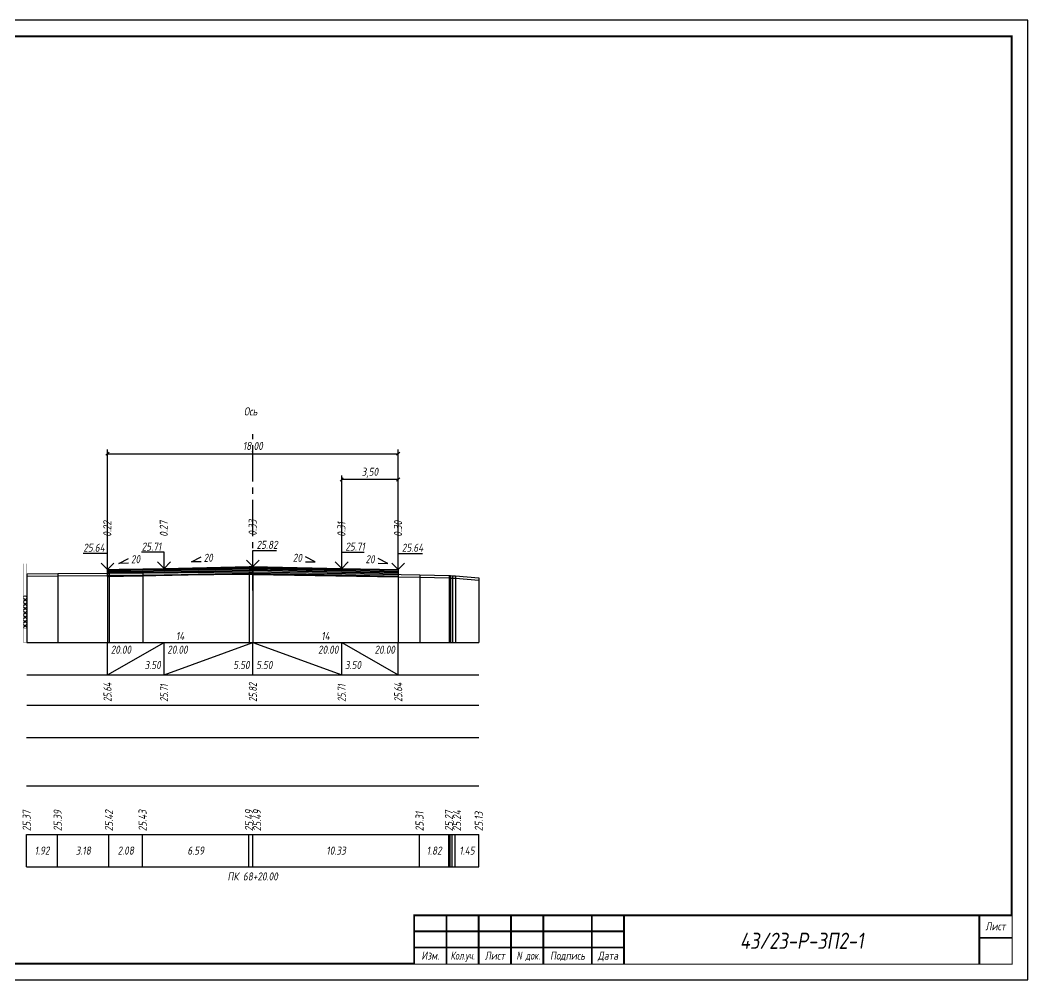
# Model space of a CAD drawing. Extents: x -717 to 1451, y -133302 to 233.
# Drawn here: x 78 to 389.9, y -107821.4 to -107524.4 of the extents above; entities that cross this region are included whole.
import ezdxf
from ezdxf.enums import TextEntityAlignment as Align

# ---------------------------------------------------------------- set-up
doc = ezdxf.new("R2010")
doc.units = 0
doc.linetypes.add('осевая2', pattern=[1.125, 0.75, -0.125, 0.125, -0.125])
for name, color, linetype in [('Зарамочное оформление', 7, 'Continuous'), ('Код_510', 7, 'Continuous'), ('Код_514', 1, 'Continuous'), ('Контур_0', 7, 'Continuous'), ('Контур_400', 7, 'Continuous'), ('Контур_508', 7, 'Continuous'), ('Контур_513', 7, 'Continuous'), ('Контур_818', 7, 'Continuous'), ('Красный поперечник', 1, 'Continuous'), ('Линейка абсолютных высот', 7, 'Continuous'), ('Объём_2501', 7, 'Continuous'), ('Ось', 1, 'осевая2'), ('Откосы', 7, 'Continuous'), ('Отметки покрытия', 7, 'Continuous'), ('Подписи поперечников', 7, 'Continuous'), ('Рабочие отметки', 7, 'Continuous'), ('Слои выравнивания', 7, 'Continuous'), ('Таблица', 7, 'Continuous'), ('Уклоны проезжей части', 7, 'Continuous'), ('Черный поперечник', 3, 'Continuous')]:
    doc.layers.add(name, color=color, linetype=linetype)
for name, color, linetype, true_color in [('Контур_2570', 7, 'Continuous', 0x80ff00), ('Контур_2725', 7, 'Continuous', 0x323232), ('Контур_2760', 7, 'Continuous', 0x323232), ('Контур_2761', 7, 'Continuous', 0x323232), ('Контур_2762', 7, 'Continuous', 0x323232), ('Контур_2763', 7, 'Continuous', 0x323232), ('Контур_402', 7, 'Continuous', 0xff6464)]:
    doc.layers.add(name, color=color, linetype=linetype, true_color=true_color)
doc.styles.get("Standard").update_dxf_attribs({"font": 'txt', "height": 2.5})
doc.styles.add('М', font='romand.shx', dxfattribs={"width": 0.8, "oblique": 10, "height": 2.5})
doc.dimstyles.new('ISO-25', dxfattribs={"dimtxt": 2.5, "dimasz": 2.5, "dimexe": 1.25, "dimexo": 0.625, "dimtad": 1, "dimtxsty": 'Standard', "dimcen": 2.5, "dimadec": 0, "dimazin": 0, "dimtfac": 1, "dimtmove": 0, "dimatfit": 3, "dimfxl": 1, "dimarcsym": 0})

# ---------------------------------------------------------------- blocks, each defined once
blk = doc.blocks.new('_Oblique')
at = {"color": 0, "linetype": 'ByBlock', "lineweight": -2}
blk.add_line((-0.5, -0.5), (0.5, 0.5), dxfattribs=at)
blk = doc.blocks.new('*D2193')
at = {"color": 0, "lineweight": -2, "transparency": 16777216}
for p, q in [((177.5, -107693.51), (177.5, -107665.34)), ((195, -107693.86), (195, -107665.34)), ((195, -107666.59), (177.5, -107666.59))]:
    blk.add_line(p, q, dxfattribs=at)
at = {"layer": 'Defpoints', "color": 0, "transparency": 16777216}
for p in [(177.5, -107666.59), (177.5, -107694.14), (195, -107694.49)]:
    blk.add_point(p, dxfattribs=at)
at = {"color": 0, "lineweight": -2, "transparency": 16777216, "rotation": 180}
blk.add_blockref('_Oblique', (177.5, -107666.59), dxfattribs=at)
at = {"color": 0, "lineweight": -2, "transparency": 16777216}
blk.add_blockref('_Oblique', (195, -107666.59), dxfattribs=at)
at = {"color": 0, "transparency": 16777216, "insert": (186.25, -107664.48), "char_height": 2.5, "width": 9.5833, "attachment_point": 5, "style": 'М'}
blk.add_mtext('3,50', dxfattribs=at)
blk = doc.blocks.new('*D2194')
at = {"color": 0, "lineweight": -2, "transparency": 16777216}
for p, q in [((105, -107693.86), (105, -107657.34)), ((105, -107658.59), (195, -107658.59)), ((195, -107693.86), (195, -107657.34))]:
    blk.add_line(p, q, dxfattribs=at)
at = {"layer": 'Defpoints', "color": 0, "transparency": 16777216}
for p in [(195, -107658.59), (105, -107694.49), (195, -107694.49)]:
    blk.add_point(p, dxfattribs=at)
at = {"color": 0, "lineweight": -2, "transparency": 16777216, "rotation": 180}
blk.add_blockref('_Oblique', (105, -107658.59), dxfattribs=at)
at = {"color": 0, "lineweight": -2, "transparency": 16777216}
blk.add_blockref('_Oblique', (195, -107658.59), dxfattribs=at)
at = {"color": 0, "transparency": 16777216, "insert": (150, -107656.48), "char_height": 2.5, "width": 10.8333, "attachment_point": 5, "style": 'М'}
blk.add_mtext('18,00', dxfattribs=at)
blk = doc.blocks.new('Штамп')
at = {"linetype": 'Continuous'}
blk.add_wipeout([(199.95, -411.25), (384.95, -411.25), (384.95, -426.25), (199.95, -426.25)], dxfattribs=at).dxf.layer = 'Зарамочное оформление'
at = {"layer": 'Зарамочное оформление', "linetype": 'Continuous', "lineweight": -3, "const_width": 0.6, "flags": 128}
for points in [[(199.95, -426.25), (199.95, -411.25), (384.95, -411.25)], [(209.95, -411.25), (209.95, -426.25)], [(219.95, -411.25), (219.95, -426.25)], [(229.95, -411.25), (229.95, -426.25)], [(239.95, -411.25), (239.95, -426.25)], [(254.95, -411.25), (254.95, -426.25)], [(264.95, -411.25), (264.95, -426.25)], [(374.95, -411.25), (374.95, -426.25)], [(199.95, -416.25), (264.95, -416.25)], [(374.95, -418.25), (384.95, -418.25)], [(199.95, -421.25), (264.95, -421.25)]]:
    blk.add_lwpolyline(points, dxfattribs=at)
at = {"linetype": 'Continuous', "insert": (319.95, -419.17), "char_height": 5, "width": 110, "attachment_point": 5, "style": 'М'}
blk.add_mtext('{\\Q10;\\W0.8;43/23-Р-ЗП2-1}', dxfattribs=at)
at = {"layer": 'Зарамочное оформление', "linetype": 'Continuous', "style": 'М', "oblique": 10}
for s, width, p in [('Лист', 0.8, (379.95, -414.66)), ('Изм.', 0.8, (204.95, -423.75)), ('Кол.уч.', 0.7, (214.95, -423.75)), ('Лист', 0.8, (224.95, -423.75)), ('N док.', 0.7, (235.28, -423.75)), ('Подпись', 0.8, (247.45, -423.75)), ('Дата', 0.8, (259.95, -423.75))]:
    blk.add_text(s, height=2.5, dxfattribs=dict(at, width=width)).set_placement(p, align=Align.MIDDLE_CENTER)
blk = doc.blocks.new('шифр')
blk.add_blockref('Штамп', (0, -107450))

msp = doc.modelspace()

# ---------------------------------------------------------------- hatches: boundary and pattern name
at = {"layer": 'Линейка абсолютных высот'}
h = msp.add_hatch(dxfattribs=at)
h.set_pattern_fill('ANSI37', scale=0.3, style=0)
h.set_pattern_definition([(45.0000013, (0, 0), (-0.6735192404, 0.673519211), []), (135.0000003, (0, 0), (-0.673519222, -0.67351923), [])])
h.paths.add_polyline_path([(80, -107712.626), (80, -107702.626), (79, -107702.626), (79, -107712.626)])
at = {"layer": 'Слои выравнивания'}
for color, points in [(2, [(105, -107694.427), (105.488, -107694.418), (108.578, -107694.356), (115.904, -107694.209), (122.5, -107694.077), (148.86, -107693.55), (150, -107693.527), (150, -107693.777), (148.86, -107693.8), (122.5, -107694.327), (115.904, -107694.459), (108.578, -107694.606), (105.488, -107694.668), (105, -107694.677)]), (2, [(150, -107693.527), (177.5, -107694.077), (195, -107694.427), (195, -107694.677), (177.5, -107694.327), (150, -107693.777)]), (3, [(105, -107694.677), (105.488, -107694.668), (108.578, -107694.606), (115.904, -107694.459), (122.5, -107694.327), (148.86, -107693.8), (150, -107693.777), (150, -107694.227), (148.86, -107694.25), (122.5, -107694.777), (115.904, -107694.909), (108.578, -107695.056), (105.488, -107695.118), (105, -107695.127)]), (4, [(105, -107695.127), (105.488, -107695.118), (108.578, -107695.056), (115.904, -107694.909), (122.5, -107694.777), (148.86, -107694.25), (150, -107694.227), (150, -107694.677), (148.86, -107694.7), (122.5, -107695.227), (115.904, -107695.359), (108.578, -107695.506), (105.488, -107695.568), (105, -107695.577)]), (5, [(105, -107695.577), (105.488, -107695.568), (108.578, -107695.506), (115.904, -107695.359), (122.5, -107695.227), (148.86, -107694.7), (150, -107694.677), (150, -107695.677), (148.86, -107695.7), (122.5, -107696.227), (115.904, -107696.359), (108.578, -107696.506), (105.488, -107696.568), (105, -107696.577)]), (3, [(150, -107693.777), (177.5, -107694.327), (195, -107694.677), (195, -107695.127), (177.5, -107694.777), (150, -107694.227)]), (4, [(150, -107694.227), (177.5, -107694.777), (195, -107695.127), (195, -107695.577), (177.5, -107695.227), (150, -107694.677)]), (5, [(150, -107694.677), (177.5, -107695.227), (195, -107695.577), (195, -107696.577), (177.5, -107696.227), (150, -107695.677)])]:
    msp.add_hatch(color=color, dxfattribs=at).paths.add_polyline_path(points)

# ---------------------------------------------------------------- linework, layer by layer
at = {"flags": 128}
msp.add_lwpolyline([(-30.054, -107821.421), (389.946, -107821.421), (389.946, -107524.421), (-30.054, -107524.421)], close=True, dxfattribs=at)
at = {"const_width": 0.6, "flags": 128}
msp.add_lwpolyline([(-10.054, -107816.421), (384.946, -107816.421), (384.946, -107529.421), (-10.054, -107529.421)], close=True, dxfattribs=at)
at = {"layer": 'Код_510'}
for p, q in [((79.946, -107786.421), (79.946, -107776.421)), ((89.55, -107786.421), (89.55, -107776.421)), ((105.433, -107786.421), (105.433, -107776.421)), ((115.85, -107786.421), (115.85, -107776.421)), ((148.806, -107786.421), (148.806, -107776.421)), ((149.946, -107786.421), (149.946, -107776.421)), ((201.603, -107786.421), (201.603, -107776.421)), ((210.691, -107786.421), (210.691, -107776.421)), ((211.088, -107786.421), (211.088, -107776.421)), ((211.744, -107786.421), (211.744, -107776.421)), ((212.678, -107786.421), (212.678, -107776.421)), ((219.946, -107786.421), (219.946, -107776.421))]:
    msp.add_line(p, q, dxfattribs=at)
at = {"layer": 'Код_514'}
for p, q in [((105, -107727), (105, -107717)), ((105, -107727), (122.5, -107717)), ((122.5, -107727), (122.5, -107717)), ((122.5, -107727), (150, -107717)), ((150, -107727), (150, -107717)), ((150, -107717), (177.5, -107727)), ((177.5, -107727), (177.5, -107717)), ((177.5, -107717), (195, -107727)), ((195, -107727), (195, -107717))]:
    msp.add_line(p, q, dxfattribs=at)
at = {"layer": 'Контур_0', "flags": 128}
for points in [[(105, -107694.427), (105, -107698.477)], [(195, -107694.427), (195, -107698.477)]]:
    msp.add_lwpolyline(points, dxfattribs=at)
at = {"layer": 'Контур_2570', "flags": 128}
msp.add_lwpolyline([(80, -107696.536), (89.604, -107696.409), (105.488, -107696.267), (115.904, -107696.231), (148.86, -107695.913), (150, -107695.933), (201.657, -107696.812), (210.746, -107697.047), (211.142, -107697.085), (211.798, -107697.122), (212.732, -107697.156), (220, -107697.75)], dxfattribs=at)
at = {"layer": 'Контур_2725', "flags": 128}
msp.add_lwpolyline([(105, -107696.577), (105.488, -107696.568), (108.578, -107696.506), (115.904, -107696.359), (122.5, -107696.227), (148.86, -107695.7), (150, -107695.677), (177.5, -107696.227), (195, -107696.577)], dxfattribs=at)
at = {"layer": 'Контур_2760', "flags": 128}
msp.add_lwpolyline([(105, -107694.427), (105.488, -107694.418), (108.578, -107694.356), (115.904, -107694.209), (122.5, -107694.077), (148.86, -107693.55), (150, -107693.527), (177.5, -107694.077), (195, -107694.427)], dxfattribs=at)
at = {"layer": 'Контур_2761', "flags": 128}
msp.add_lwpolyline([(105, -107694.677), (105.488, -107694.668), (108.578, -107694.606), (115.904, -107694.459), (122.5, -107694.327), (148.86, -107693.8), (150, -107693.777), (177.5, -107694.327), (195, -107694.677)], dxfattribs=at)
at = {"layer": 'Контур_2762', "flags": 128}
msp.add_lwpolyline([(105, -107695.127), (105.488, -107695.118), (108.578, -107695.056), (115.904, -107694.909), (122.5, -107694.777), (148.86, -107694.25), (150, -107694.227), (177.5, -107694.777), (195, -107695.127)], dxfattribs=at)
at = {"layer": 'Контур_2763', "flags": 128}
msp.add_lwpolyline([(105, -107695.577), (105.488, -107695.568), (108.578, -107695.506), (115.904, -107695.359), (122.5, -107695.227), (148.86, -107694.7), (150, -107694.677), (177.5, -107695.227), (195, -107695.577)], dxfattribs=at)
at = {"layer": 'Контур_400', "flags": 128}
for points in [[(105, -107694.427), (122.5, -107694.077), (150, -107693.527)], [(150, -107693.527), (177.5, -107694.077), (195, -107694.427)]]:
    msp.add_lwpolyline(points, dxfattribs=at)
at = {"layer": 'Контур_402', "flags": 128}
msp.add_lwpolyline([(105, -107696.577), (150, -107695.677), (195, -107696.577)], dxfattribs=at)
at = {"layer": 'Контур_508', "flags": 128}
msp.add_lwpolyline([(105, -107696.577), (150, -107695.677), (195, -107696.577)], dxfattribs=at)
at = {"layer": 'Контур_513', "flags": 128}
msp.add_lwpolyline([(105, -107696.577), (150, -107695.677), (195, -107696.577)], dxfattribs=at)
at = {"layer": 'Контур_818', "flags": 128}
msp.add_lwpolyline([(105, -107696.271), (105.488, -107696.267), (115.904, -107696.231), (148.86, -107695.913), (150, -107695.933), (195, -107696.699)], dxfattribs=at)
at = {"layer": 'Красный поперечник'}
for p, q in [((122.5, -107694.077), (150, -107693.527)), ((150, -107693.527), (177.5, -107694.077)), ((105, -107694.427), (122.5, -107694.077)), ((177.5, -107694.077), (195, -107694.427))]:
    msp.add_line(p, q, dxfattribs=at)
at = {"layer": 'Линейка абсолютных высот', "color": 7, "const_width": 0.1, "flags": 128}
for points in [[(80, -107702.626), (80, -107692.626), (79, -107692.626), (79, -107702.626), (80, -107702.626)], [(80, -107712.626), (80, -107702.626), (79, -107702.626), (79, -107712.626), (80, -107712.626)], [(80, -107717), (80, -107712.626), (79, -107712.626), (79, -107717), (80, -107717)]]:
    msp.add_lwpolyline(points, dxfattribs=at)
at = {"layer": 'Объём_2501', "flags": 128}
for points in [[(105, -107694.427), (122.5, -107694.077), (150, -107693.527)], [(150, -107693.527), (177.5, -107694.077), (195, -107694.427)]]:
    msp.add_lwpolyline(points, dxfattribs=at)
at = {"layer": 'Ось', "ltscale": 15}
msp.add_line((150, -107700.971), (150, -107652.498), dxfattribs=at)
at = {"layer": 'Откосы', "color": 1, "flags": 128}
for points in [[(111.524, -107692.486), (108.525, -107692.546), (111.494, -107690.986)], [(134.024, -107692.036), (131.025, -107692.096), (133.994, -107690.536)], [(166.263, -107692.036), (169.263, -107692.096), (166.293, -107690.536)], [(188.763, -107692.486), (191.763, -107692.546), (188.793, -107690.986)]]:
    msp.add_lwpolyline(points, dxfattribs=at)
at = {"layer": 'Отметки покрытия', "color": 1}
for p, q in [((105, -107689.427), (97.5, -107689.427)), ((105, -107694.427), (105, -107689.427)), ((122.5, -107689.077), (115.55, -107689.077)), ((122.5, -107694.077), (122.5, -107689.077)), ((150, -107693.527), (150, -107688.527)), ((150, -107688.527), (157.3, -107688.527)), ((177.5, -107694.077), (177.5, -107689.077)), ((177.5, -107689.077), (184.45, -107689.077)), ((195, -107694.427), (195, -107689.427)), ((195, -107689.427), (202.5, -107689.427)), ((105, -107694.427), (103, -107692.427)), ((105, -107694.427), (107, -107692.427)), ((122.5, -107694.077), (120.5, -107692.077)), ((122.5, -107694.077), (124.5, -107692.077)), ((150, -107693.527), (148, -107691.527)), ((150, -107693.527), (152, -107691.527)), ((177.5, -107694.077), (175.5, -107692.077)), ((177.5, -107694.077), (179.5, -107692.077)), ((195, -107694.427), (193, -107692.427)), ((195, -107694.427), (197, -107692.427))]:
    msp.add_line(p, q, dxfattribs=at)
at = {"layer": 'Слои выравнивания'}
for p, q in [((150, -107693.527), (150, -107717)), ((105, -107694.427), (105, -107717)), ((195, -107694.427), (195, -107717))]:
    msp.add_line(p, q, dxfattribs=at)
at = {"layer": 'Слои выравнивания', "color": 2, "flags": 128}
for points in [[(105, -107694.427), (105.488, -107694.418), (108.578, -107694.356), (115.904, -107694.209), (122.5, -107694.077), (148.86, -107693.55), (150, -107693.527), (150, -107693.777), (148.86, -107693.8), (122.5, -107694.327), (115.904, -107694.459), (108.578, -107694.606), (105.488, -107694.668), (105, -107694.677)], [(150, -107693.527), (177.5, -107694.077), (195, -107694.427), (195, -107694.677), (177.5, -107694.327), (150, -107693.777)]]:
    msp.add_lwpolyline(points, close=True, dxfattribs=at)
at = {"layer": 'Слои выравнивания', "color": 3, "flags": 128}
for points in [[(105, -107694.677), (105.488, -107694.668), (108.578, -107694.606), (115.904, -107694.459), (122.5, -107694.327), (148.86, -107693.8), (150, -107693.777), (150, -107694.227), (148.86, -107694.25), (122.5, -107694.777), (115.904, -107694.909), (108.578, -107695.056), (105.488, -107695.118), (105, -107695.127)], [(150, -107693.777), (177.5, -107694.327), (195, -107694.677), (195, -107695.127), (177.5, -107694.777), (150, -107694.227)]]:
    msp.add_lwpolyline(points, close=True, dxfattribs=at)
at = {"layer": 'Слои выравнивания', "color": 4, "flags": 128}
for points in [[(105, -107695.127), (105.488, -107695.118), (108.578, -107695.056), (115.904, -107694.909), (122.5, -107694.777), (148.86, -107694.25), (150, -107694.227), (150, -107694.677), (148.86, -107694.7), (122.5, -107695.227), (115.904, -107695.359), (108.578, -107695.506), (105.488, -107695.568), (105, -107695.577)], [(150, -107694.227), (177.5, -107694.777), (195, -107695.127), (195, -107695.577), (177.5, -107695.227), (150, -107694.677)]]:
    msp.add_lwpolyline(points, close=True, dxfattribs=at)
at = {"layer": 'Слои выравнивания', "color": 5, "flags": 128}
for points in [[(105, -107695.577), (105.488, -107695.568), (108.578, -107695.506), (115.904, -107695.359), (122.5, -107695.227), (148.86, -107694.7), (150, -107694.677), (150, -107695.677), (148.86, -107695.7), (122.5, -107696.227), (115.904, -107696.359), (108.578, -107696.506), (105.488, -107696.568), (105, -107696.577)], [(150, -107694.677), (177.5, -107695.227), (195, -107695.577), (195, -107696.577), (177.5, -107696.227), (150, -107695.677)]]:
    msp.add_lwpolyline(points, close=True, dxfattribs=at)
at = {"layer": 'Таблица'}
for p, q in [((80, -107717), (220, -107717)), ((80, -107727), (220, -107727)), ((80, -107736.421), (220, -107736.421)), ((79.946, -107746.421), (219.946, -107746.421)), ((79.946, -107761.421), (219.946, -107761.421)), ((79.946, -107776.421), (219.946, -107776.421)), ((79.946, -107786.421), (219.946, -107786.421))]:
    msp.add_line(p, q, dxfattribs=at)
at = {"layer": 'Черный поперечник', "color": 7}
for p, q in [((80, -107695.786), (80, -107717)), ((89.604, -107695.659), (89.604, -107717)), ((105.488, -107695.517), (105.488, -107717)), ((115.904, -107695.481), (115.904, -107717)), ((148.86, -107695.163), (148.86, -107717)), ((150, -107695.183), (150, -107717)), ((201.657, -107696.062), (201.657, -107717)), ((210.746, -107696.297), (210.746, -107717)), ((211.142, -107696.335), (211.142, -107717)), ((211.798, -107696.372), (211.798, -107717)), ((212.732, -107696.406), (212.732, -107717)), ((220, -107697), (220, -107717))]:
    msp.add_line(p, q, dxfattribs=at)
at = {"layer": 'Черный поперечник', "flags": 128}
msp.add_lwpolyline([(80, -107695.786), (89.604, -107695.659), (105.488, -107695.517), (115.904, -107695.481), (148.86, -107695.163), (150, -107695.183), (201.657, -107696.062), (210.746, -107696.297), (211.142, -107696.335), (211.798, -107696.372), (212.732, -107696.406), (220, -107697)], dxfattribs=at)

# ---------------------------------------------------------------- texts
at = {"linetype": 'Continuous', "style": 'М', "oblique": 10, "width": 0.8}
msp.add_text('352', height=2.5, dxfattribs=at).set_placement((380.312, -107812.509), align=Align.MIDDLE)
at = {"layer": 'Код_510', "style": 'М', "oblique": 10, "width": 0.8}
for s, p in [('25.37', (79.946, -107775.421)), ('25.39', (89.55, -107775.421)), ('25.42', (105.433, -107775.421)), ('25.43', (115.85, -107775.421)), ('25.49', (148.806, -107775.421)), ('25.49', (151.306, -107775.421)), ('25.31', (201.603, -107775.421)), ('25.27', (210.691, -107775.421)), ('25.24', (213.191, -107775.421)), ('25.13', (219.946, -107775.421))]:
    msp.add_text(s, height=2.5, rotation=90, dxfattribs=at).set_placement(p, align=Align.MIDDLE_LEFT)
for s, p in [('1.92', (84.748, -107781.421)), ('3.18', (97.492, -107781.421)), ('2.08', (110.642, -107781.421)), ('6.59', (132.328, -107781.421)), ('10.33', (175.774, -107781.421)), ('1.82', (206.147, -107781.421)), ('1.45', (216.312, -107781.421))]:
    msp.add_text(s, height=2.5, dxfattribs=at).set_placement(p, align=Align.MIDDLE_CENTER)
at = {"layer": 'Код_514', "style": 'М', "oblique": 10, "width": 0.8}
for p in [(106, -107718), (123.5, -107718)]:
    msp.add_text('20.00', height=2.5, dxfattribs=at).set_placement(p, align=Align.TOP_LEFT)
for p in [(176.5, -107718), (194, -107718)]:
    msp.add_text('20.00', height=2.5, dxfattribs=at).set_placement(p, align=Align.TOP_RIGHT)
for s, p in [('3.50', (121.5, -107726)), ('5.50', (149, -107726))]:
    msp.add_text(s, height=2.5, dxfattribs=at).set_placement(p, align=Align.BOTTOM_RIGHT)
for s, p in [('5.50', (151, -107726)), ('3.50', (178.5, -107726))]:
    msp.add_text(s, height=2.5, dxfattribs=at).set_placement(p, align=Align.BOTTOM_LEFT)
at = {"layer": 'Код_514', "style": 'М', "oblique": 10, "width": 0.7}
for s, p in [('25.64', (105, -107735.382)), ('25.71', (122.5, -107735.382)), ('25.82', (150, -107735.382)), ('25.71', (177.5, -107735.382)), ('25.64', (195, -107735.382))]:
    msp.add_text(s, height=2.5, rotation=90, dxfattribs=at).set_placement(p, align=Align.MIDDLE_LEFT)
at = {"layer": 'Ось', "ltscale": 15, "style": 'М', "oblique": 10, "width": 0.8}
msp.add_text('Ось ', height=2.5, dxfattribs=at).set_placement((150, -107647.498), align=Align.BOTTOM_CENTER)
at = {"layer": 'Отметки покрытия', "color": 1, "style": 'М', "oblique": 10, "width": 0.8}
for s, p in [('25.64', (104.141, -107689.696)), ('25.71', (121.641, -107689.346))]:
    msp.add_text(s, height=2.5, dxfattribs=at).set_placement(p, align=Align.BOTTOM_RIGHT)
for s, p in [('25.82', (151.141, -107688.796)), ('25.71', (178.641, -107689.346)), ('25.64', (196.141, -107689.696))]:
    msp.add_text(s, height=2.5, dxfattribs=at).set_placement(p, align=Align.BOTTOM_LEFT)
at = {"layer": 'Подписи поперечников', "style": 'М', "oblique": 10, "width": 0.8}
msp.add_text('ПК 68+20.00', height=2.5, dxfattribs=at).set_placement((149.946, -107791.421), align=Align.BOTTOM_CENTER)
at = {"layer": 'Рабочие отметки', "color": 1, "style": 'М', "oblique": 10, "width": 0.8}
for s, p in [('0.22', (104.922, -107684.277)), ('0.27', (122.422, -107684.277)), ('0.33', (149.922, -107683.958)), ('0.31', (177.422, -107684.277)), ('0.30', (194.922, -107684.277))]:
    msp.add_text(s, height=2.5, rotation=90, dxfattribs=at).set_placement(p, align=Align.MIDDLE_LEFT)
at = {"layer": 'Слои выравнивания', "style": 'М', "oblique": 10, "width": 0.8}
for p in [(127.5, -107717), (172.5, -107717)]:
    msp.add_text('14', height=2.5, dxfattribs=at).set_placement(p, align=Align.BOTTOM_CENTER)
at = {"layer": 'Уклоны проезжей части', "color": 1, "style": 'М', "oblique": 10, "width": 0.8}
for rotation, p in [(1.14576, (113.73, -107693.253)), (1.14576, (136.23, -107692.803)), (358.85423, (163.77, -107692.803)), (358.85423, (186.27, -107693.253))]:
    msp.add_text('20', height=2.5, rotation=rotation, dxfattribs=at).set_placement(p, align=Align.BOTTOM_CENTER)

# ---------------------------------------------------------------- dimensions: what is measured, and where the dimension line sits
at = {"color": 5}
dim = msp.add_linear_dim(base=(195, -107658.59), p1=(105, -107694.49), p2=(195, -107694.49), angle=180, dimstyle='ISO-25', override={"dimasz": 1, "dimlfac": 0.2, "dimzin": 0, "dimtxsty": 'М', "dimblk1": 'Oblique', "dimblk2": 'Oblique', "dimsah": 1}, dxfattribs=at)
dim.commit()
dim.dimension.update_dxf_attribs({"geometry": '*D2194', "text_midpoint": (150, -107656.477)})
dim = msp.add_linear_dim(base=(177.5, -107666.59), p1=(195, -107694.49), p2=(177.5, -107694.14), dimstyle='ISO-25', override={"dimasz": 1, "dimlfac": 0.2, "dimzin": 0, "dimtxsty": 'М', "dimblk1": 'Oblique', "dimblk2": 'Oblique', "dimsah": 1}, dxfattribs=at)
dim.commit()
dim.dimension.update_dxf_attribs({"geometry": '*D2193', "text_midpoint": (186.25, -107664.477)})

# ---------------------------------------------------------------- next in the draw order: block references
msp.add_blockref('шифр', (0, 59.829))

doc.saveas('drawing.dxf')
